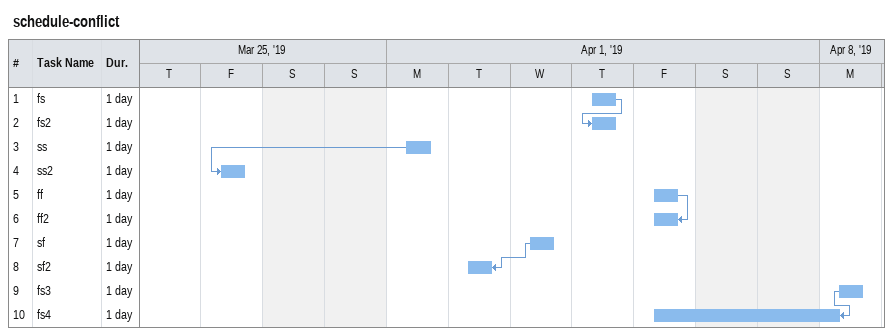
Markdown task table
schedule-conflict

| ID | Task | Duration | Start | Finish | Predecessors |
|---|---|---|---|---|---|
| 1 | fs | 1d | 2019-04-04 | 2019-04-04 |  |
| 2 | fs2 | 1d | 2019-04-04 | 2019-04-04 | 1 |
| 3 | ss | 1d | 2019-04-01 | 2019-04-01 |  |
| 4 | ss2 | 1d | 2019-03-29 | 2019-03-29 | 3SS |
| 5 | ff | 1d | 2019-04-05 | 2019-04-05 |  |
| 6 | ff2 | 1d | 2019-04-05 | 2019-04-05 | 5FF |
| 7 | sf | 1d | 2019-04-03 | 2019-04-03 |  |
| 8 | sf2 | 1d | 2019-04-02 | 2019-04-02 | 7SF |
| 9 | fs3 | 1d | 2019-04-08 | 2019-04-08 |  |
| 10 | fs4 | 1d | 2019-04-05 | 2019-04-08 | 9SF |
